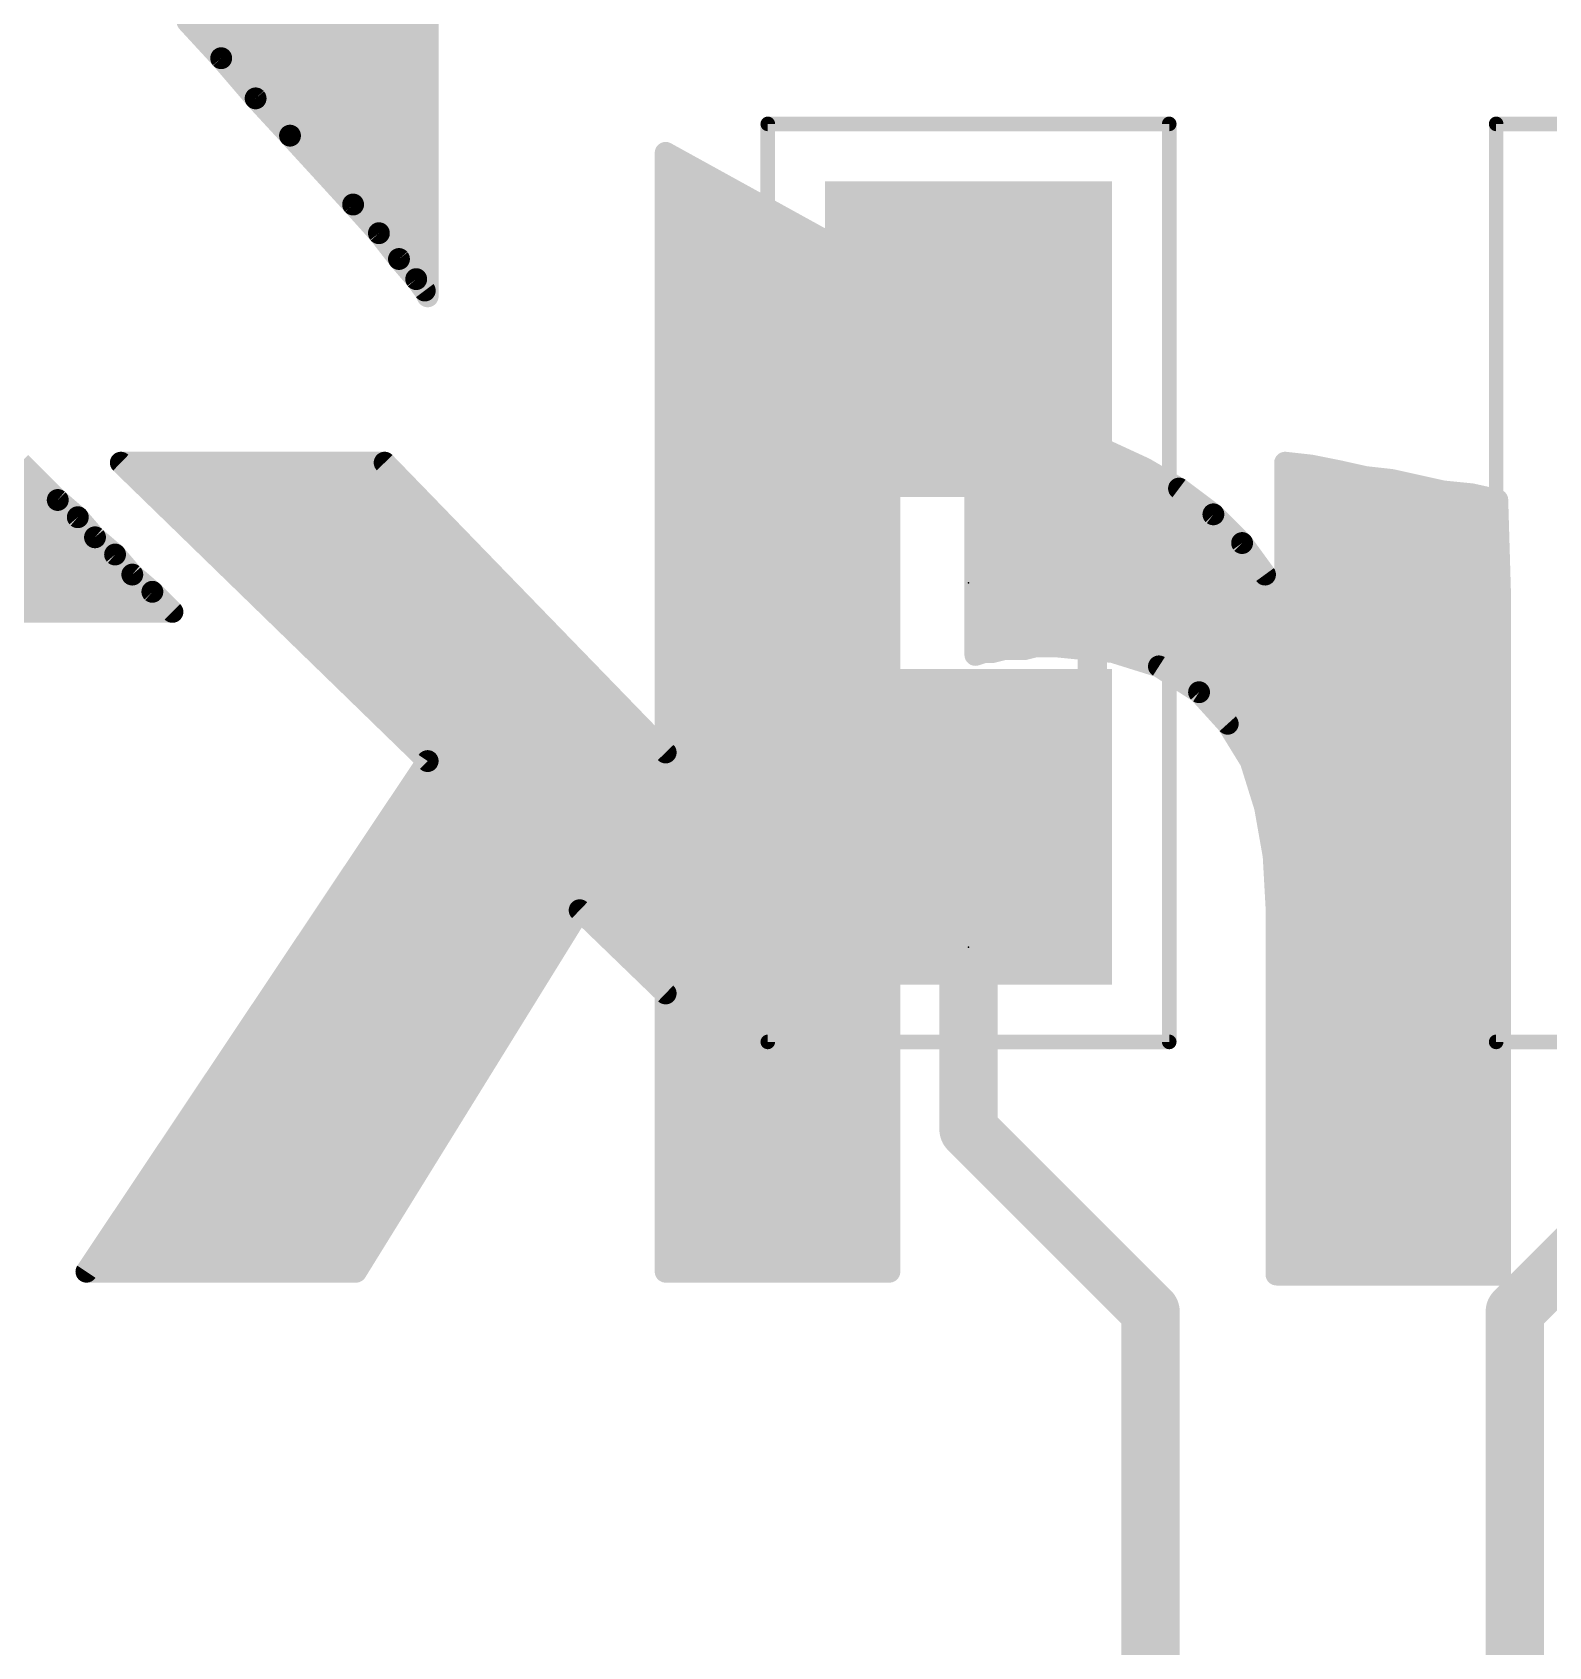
# Model space of a CAD drawing. Extents: x -23 to 84, y -8 to 75.
# Drawn here: x 27.22 to 32.5, y 52.17 to 57.8 of the extents above; entities that cross this region are included whole.
import ezdxf

# ---------------------------------------------------------------- set-up
doc = ezdxf.new("R2010")
doc.units = 0
for name, color, linetype in [('1', 12, 'CONTINUOUS'), ('22', 253, 'CONTINUOUS'), ('23', 53, 'CONTINUOUS'), ('24', 53, 'CONTINUOUS'), ('39', 12, 'CONTINUOUS'), ('51', 253, 'CONTINUOUS')]:
    doc.layers.add(name, color=color, linetype=linetype)

# ---------------------------------------------------------------- blocks, each defined once
blk = doc.blocks.new('RECT')
blk.add_solid([(-0.5, -0.5), (0.5, -0.5), (-0.5, 0.5), (0.5, 0.5)])

msp = doc.modelspace()

# ---------------------------------------------------------------- linework, layer by layer
at = {"layer": '1', "const_width": 0.2032}
for points in [[(30.48, 55.03), (30.48, 53.975)], [(30.48, 53.975), (31.115, 53.34)], [(33.02, 53.975), (32.385, 53.34)], [(31.115, 53.34), (31.115, 52.07)], [(32.385, 53.34), (32.385, 52.07)]]:
    msp.add_lwpolyline(points, dxfattribs=at)
at = {"layer": '1', "const_width": 0.1016}
for points in [[(30.5308, 55.03, 1), (30.4292, 55.03)], [(30.5159, 54.0109, 1), (30.4441, 53.9391)], [(30.4292, 53.975, 1), (30.5308, 53.975)], [(31.1658, 53.34, 1), (31.0642, 53.34)], [(31.0791, 53.3041, 1), (31.1509, 53.3759)], [(32.4358, 53.34, 1), (32.3342, 53.34)], [(32.3491, 53.3759, 1), (32.4209, 53.3041)]]:
    msp.add_lwpolyline(points, format="xyb", dxfattribs=at)
at = {"layer": '22', "const_width": 0.0762}
for points in [[(28.594, 59.639), (28.594, 56.879)], [(27.874, 57.709), (27.754, 57.839)], [(27.757, 57.8358), (28.594, 57.8358)], [(27.8273, 57.7596), (28.594, 57.7596)], [(27.994, 57.569), (27.874, 57.709)], [(27.8959, 57.6834), (28.594, 57.6834)], [(27.9613, 57.6072), (28.594, 57.6072)], [(28.114, 57.439), (27.994, 57.569)], [(28.0291, 57.531), (28.594, 57.531)], [(28.0994, 57.4548), (28.594, 57.4548)], [(28.334, 57.199), (28.114, 57.439)], [(28.1694, 57.3786), (28.594, 57.3786)], [(30.204, 56.949), (29.424, 57.379)], [(29.424, 57.379), (29.424, 55.289)], [(29.424, 57.3786), (29.4247, 57.3786)], [(28.2392, 57.3024), (28.594, 57.3024)], [(29.424, 57.3024), (29.563, 57.3024)], [(28.3091, 57.2262), (28.594, 57.2262)], [(28.424, 57.099), (28.334, 57.199)], [(29.424, 57.2262), (29.7012, 57.2262)], [(28.3781, 57.15), (28.594, 57.15)], [(29.424, 57.15), (29.8394, 57.15)], [(28.494, 57.009), (28.424, 57.099)], [(28.4436, 57.0738), (28.594, 57.0738)], [(29.424, 57.0738), (29.9776, 57.0738)], [(28.554, 56.939), (28.494, 57.009)], [(28.5038, 56.9976), (28.594, 56.9976)], [(29.424, 56.9976), (30.1158, 56.9976)], [(28.584, 56.899), (28.554, 56.939)], [(28.5672, 56.9214), (28.594, 56.9214)], [(29.424, 56.9214), (30.204, 56.9214)], [(30.204, 53.479), (30.204, 56.949)], [(28.594, 56.879), (28.584, 56.899)], [(29.424, 56.8452), (30.204, 56.8452)], [(29.424, 56.769), (30.204, 56.769)], [(29.424, 56.6928), (30.204, 56.6928)], [(29.424, 56.6166), (30.204, 56.6166)], [(29.424, 56.5404), (30.204, 56.5404)], [(29.424, 56.4642), (30.204, 56.4642)], [(29.424, 56.388), (30.204, 56.388)], [(30.524, 56.359), (30.504, 56.349)], [(30.544, 56.359), (30.524, 56.359)], [(30.574, 56.369), (30.544, 56.359)], [(30.594, 56.369), (30.574, 56.369)], [(30.614, 56.379), (30.594, 56.369)], [(30.674, 56.379), (30.614, 56.379)], [(30.824, 56.369), (30.674, 56.379)], [(30.964, 56.339), (30.824, 56.369)], [(27.304, 56.169), (27.174, 56.299)], [(28.444, 56.299), (27.524, 56.299)], [(27.524, 56.299), (28.594, 55.259)], [(29.424, 55.289), (28.444, 56.299)], [(29.424, 56.3118), (30.204, 56.3118)], [(30.504, 56.349), (30.504, 55.629)], [(30.504, 56.3118), (31.0229, 56.3118)], [(31.094, 56.279), (30.964, 56.339)], [(31.674, 56.289), (31.584, 56.299)], [(31.584, 56.299), (31.584, 55.779)], [(31.214, 56.209), (31.094, 56.279)], [(31.774, 56.269), (31.674, 56.289)], [(31.864, 56.249), (31.774, 56.269)], [(31.954, 56.239), (31.864, 56.249)], [(32.134, 56.199), (31.954, 56.239)], [(25.624, 56.2356), (27.2374, 56.2356)], [(27.5892, 56.2356), (28.5055, 56.2356)], [(29.424, 56.2356), (30.204, 56.2356)], [(30.504, 56.2356), (31.1684, 56.2356)], [(31.334, 56.119), (31.214, 56.209)], [(31.584, 56.2356), (31.9693, 56.2356)], [(32.234, 56.189), (32.134, 56.199)], [(32.324, 56.169), (32.234, 56.189)], [(25.624, 56.1594), (27.3152, 56.1594)], [(27.374, 56.109), (27.304, 56.169)], [(27.6676, 56.1594), (28.5795, 56.1594)], [(29.424, 56.1594), (30.204, 56.1594)], [(30.504, 56.1594), (31.2801, 56.1594)], [(31.584, 56.1594), (32.3243, 56.1594)], [(32.334, 55.829), (32.324, 56.169)], [(25.624, 56.0832), (27.3961, 56.0832)], [(27.434, 56.039), (27.374, 56.109)], [(27.746, 56.0832), (28.6534, 56.0832)], [(29.424, 56.0832), (30.204, 56.0832)], [(30.504, 56.0832), (31.3698, 56.0832)], [(31.434, 56.019), (31.334, 56.119)], [(31.584, 56.0832), (32.3265, 56.0832)], [(27.504, 55.979), (27.434, 56.039)], [(31.514, 55.909), (31.434, 56.019)], [(25.624, 56.007), (27.4713, 56.007)], [(27.564, 55.909), (27.504, 55.979)], [(27.8244, 56.007), (28.7273, 56.007)], [(29.424, 56.007), (30.204, 56.007)], [(30.504, 56.007), (31.4427, 56.007)], [(31.584, 56.007), (32.3288, 56.007)], [(25.624, 55.9308), (27.5453, 55.9308)], [(27.634, 55.849), (27.564, 55.909)], [(27.9028, 55.9308), (28.8013, 55.9308)], [(29.424, 55.9308), (30.204, 55.9308)], [(30.504, 55.9308), (31.4981, 55.9308)], [(31.584, 55.779), (31.514, 55.909)], [(31.584, 55.9308), (32.331, 55.9308)], [(25.624, 55.8546), (27.6275, 55.8546)], [(27.704, 55.779), (27.634, 55.849)], [(27.9812, 55.8546), (28.8752, 55.8546)], [(29.424, 55.8546), (30.204, 55.8546)], [(30.504, 55.8546), (31.5433, 55.8546)], [(31.584, 55.8546), (32.3332, 55.8546)], [(32.334, 53.469), (32.334, 55.829)], [(26.934, 55.779), (27.704, 55.779)], [(28.0596, 55.7784), (28.9491, 55.7784)], [(29.424, 55.7784), (30.204, 55.7784)], [(30.504, 55.7784), (32.334, 55.7784)], [(28.138, 55.7022), (29.0231, 55.7022)], [(29.424, 55.7022), (30.204, 55.7022)], [(30.504, 55.7022), (32.334, 55.7022)], [(28.2164, 55.626), (29.097, 55.626)], [(29.424, 55.626), (30.204, 55.626)], [(30.504, 55.629), (30.534, 55.639)], [(30.534, 55.639), (30.564, 55.639)], [(30.564, 55.639), (30.604, 55.649)], [(30.604, 55.649), (30.674, 55.649)], [(30.674, 55.649), (30.714, 55.659)], [(30.714, 55.659), (30.784, 55.659)], [(30.784, 55.659), (30.984, 55.639)], [(30.984, 55.639), (31.144, 55.589)], [(31.0256, 55.626), (32.334, 55.626)], [(31.144, 55.589), (31.284, 55.499)], [(28.2948, 55.5498), (29.1709, 55.5498)], [(29.424, 55.5498), (30.204, 55.5498)], [(31.205, 55.5498), (32.334, 55.5498)], [(28.3732, 55.4736), (29.2449, 55.4736)], [(29.424, 55.4736), (30.204, 55.4736)], [(31.284, 55.499), (31.384, 55.389)], [(31.3071, 55.4736), (32.334, 55.4736)], [(28.4516, 55.3974), (29.3188, 55.3974)], [(29.424, 55.3974), (30.204, 55.3974)], [(31.3764, 55.3974), (32.334, 55.3974)], [(31.384, 55.389), (31.464, 55.259)], [(28.53, 55.3212), (29.3928, 55.3212)], [(29.424, 55.3212), (30.204, 55.3212)], [(31.4257, 55.3212), (32.334, 55.3212)], [(28.594, 55.259), (27.404, 53.479)], [(28.5846, 55.245), (30.204, 55.245)], [(31.464, 55.259), (31.514, 55.099)], [(31.4684, 55.245), (32.334, 55.245)], [(28.5337, 55.1688), (30.204, 55.1688)], [(31.4922, 55.1688), (32.334, 55.1688)], [(28.4828, 55.0926), (30.204, 55.0926)], [(31.514, 55.099), (31.544, 54.929)], [(31.5151, 55.0926), (32.334, 55.0926)], [(28.4318, 55.0164), (30.204, 55.0164)], [(31.5286, 55.0164), (32.334, 55.0164)], [(28.3809, 54.9402), (30.204, 54.9402)], [(31.542, 54.9402), (32.334, 54.9402)], [(31.544, 54.929), (31.554, 54.749)], [(28.3299, 54.864), (30.204, 54.864)], [(31.5476, 54.864), (32.334, 54.864)], [(28.279, 54.7878), (30.204, 54.7878)], [(31.5518, 54.7878), (32.334, 54.7878)], [(28.344, 53.479), (29.124, 54.739)], [(29.124, 54.739), (29.424, 54.449)], [(31.554, 54.749), (31.554, 53.469)], [(28.228, 54.7116), (29.107, 54.7116)], [(29.1523, 54.7116), (30.204, 54.7116)], [(31.554, 54.7116), (32.334, 54.7116)], [(28.1771, 54.6354), (29.0599, 54.6354)], [(29.2312, 54.6354), (30.204, 54.6354)], [(31.554, 54.6354), (32.334, 54.6354)], [(28.1262, 54.5592), (29.0127, 54.5592)], [(29.31, 54.5592), (30.204, 54.5592)], [(31.554, 54.5592), (32.334, 54.5592)], [(28.0752, 54.483), (28.9655, 54.483)], [(29.3888, 54.483), (30.204, 54.483)], [(29.424, 54.449), (29.424, 53.479)], [(31.554, 54.483), (32.334, 54.483)], [(28.0243, 54.4068), (28.9184, 54.4068)], [(29.424, 54.4068), (30.204, 54.4068)], [(31.554, 54.4068), (32.334, 54.4068)], [(27.9733, 54.3306), (28.8712, 54.3306)], [(29.424, 54.3306), (30.204, 54.3306)], [(31.554, 54.3306), (32.334, 54.3306)], [(27.9224, 54.2544), (28.824, 54.2544)], [(29.424, 54.2544), (30.204, 54.2544)], [(31.554, 54.2544), (32.334, 54.2544)], [(27.8714, 54.1782), (28.7768, 54.1782)], [(29.424, 54.1782), (30.204, 54.1782)], [(31.554, 54.1782), (32.334, 54.1782)], [(27.8205, 54.102), (28.7297, 54.102)], [(29.424, 54.102), (30.204, 54.102)], [(31.554, 54.102), (32.334, 54.102)], [(27.7696, 54.0258), (28.6825, 54.0258)], [(29.424, 54.0258), (30.204, 54.0258)], [(31.554, 54.0258), (32.334, 54.0258)], [(27.7186, 53.9496), (28.6353, 53.9496)], [(29.424, 53.9496), (30.204, 53.9496)], [(31.554, 53.9496), (32.334, 53.9496)], [(27.6677, 53.8734), (28.5882, 53.8734)], [(29.424, 53.8734), (30.204, 53.8734)], [(31.554, 53.8734), (32.334, 53.8734)], [(27.6167, 53.7972), (28.541, 53.7972)], [(29.424, 53.7972), (30.204, 53.7972)], [(31.554, 53.7972), (32.334, 53.7972)], [(27.5658, 53.721), (28.4938, 53.721)], [(29.424, 53.721), (30.204, 53.721)], [(31.554, 53.721), (32.334, 53.721)], [(27.5148, 53.6448), (28.4466, 53.6448)], [(29.424, 53.6448), (30.204, 53.6448)], [(31.554, 53.6448), (32.334, 53.6448)], [(27.4639, 53.5686), (28.3995, 53.5686)], [(29.424, 53.5686), (30.204, 53.5686)], [(31.554, 53.5686), (32.334, 53.5686)], [(27.413, 53.4924), (28.3523, 53.4924)], [(29.424, 53.4924), (30.204, 53.4924)], [(31.554, 53.4924), (32.334, 53.4924)], [(27.404, 53.479), (28.344, 53.479)], [(29.424, 53.479), (30.204, 53.479)], [(31.554, 53.469), (32.334, 53.469)]]:
    msp.add_lwpolyline(points, dxfattribs=at)
at = {"layer": '22', "const_width": 0.0381}
for points in [[(27.757, 57.8549, 1), (27.757, 57.8168)], [(28.594, 57.8168, 1), (28.594, 57.8549)], [(27.8273, 57.7787, 1), (27.8273, 57.7406)], [(28.594, 57.7406, 1), (28.594, 57.7787)], [(27.8885, 57.7214, 1), (27.8595, 57.6966)], [(27.86, 57.6961, 1), (27.888, 57.7219)], [(27.8959, 57.7025, 1), (27.8959, 57.6644)], [(28.594, 57.6644, 1), (28.594, 57.7025)], [(27.9613, 57.6263, 1), (27.9613, 57.5882)], [(28.594, 57.5882, 1), (28.594, 57.6263)], [(28.008, 57.5819, 1), (27.98, 57.5561)], [(27.9795, 57.5566, 1), (28.0085, 57.5814)], [(28.0291, 57.5501, 1), (28.0291, 57.512)], [(28.594, 57.512, 1), (28.594, 57.5501)], [(28.0994, 57.4739, 1), (28.0994, 57.4358)], [(28.128, 57.4519, 1), (28.1, 57.4261)], [(28.1, 57.4261, 1), (28.128, 57.4519)], [(28.594, 57.4358, 1), (28.594, 57.4739)], [(28.1694, 57.3977, 1), (28.1694, 57.3596)], [(28.594, 57.3596, 1), (28.594, 57.3977)], [(29.4332, 57.3957, 1), (29.4148, 57.3623)], [(29.424, 57.3977, 1), (29.424, 57.3596)], [(29.4431, 57.379, 1), (29.405, 57.379)], [(29.4247, 57.3596, 1), (29.4247, 57.3977)], [(28.2392, 57.3215, 1), (28.2392, 57.2834)], [(28.594, 57.2834, 1), (28.594, 57.3215)], [(29.424, 57.3215, 1), (29.424, 57.2834)], [(29.563, 57.2834, 1), (29.563, 57.3215)], [(28.3091, 57.2453, 1), (28.3091, 57.2072)], [(28.3482, 57.2117, 1), (28.3198, 57.1863)], [(28.594, 57.2072, 1), (28.594, 57.2453)], [(29.424, 57.2453, 1), (29.424, 57.2072)], [(29.7012, 57.2072, 1), (29.7012, 57.2453)], [(28.32, 57.1861, 1), (28.348, 57.2119)], [(28.3781, 57.1691, 1), (28.3781, 57.131)], [(28.594, 57.131, 1), (28.594, 57.1691)], [(29.424, 57.1691, 1), (29.424, 57.131)], [(29.8394, 57.131, 1), (29.8394, 57.1691)], [(28.439, 57.1107, 1), (28.409, 57.0873)], [(28.4098, 57.0863, 1), (28.4382, 57.1117)], [(28.4436, 57.0929, 1), (28.4436, 57.0548)], [(28.594, 57.0548, 1), (28.594, 57.0929)], [(29.424, 57.0929, 1), (29.424, 57.0548)], [(29.9776, 57.0548, 1), (29.9776, 57.0929)], [(28.5085, 57.0214, 1), (28.4795, 56.9966)], [(28.479, 56.9973, 1), (28.509, 57.0207)], [(28.5038, 57.0167, 1), (28.5038, 56.9786)], [(28.594, 56.9786, 1), (28.594, 57.0167)], [(29.424, 57.0167, 1), (29.424, 56.9786)], [(30.1158, 56.9786, 1), (30.1158, 57.0167)], [(28.5692, 56.9504, 1), (28.5388, 56.9276)], [(28.5395, 56.9266, 1), (28.5685, 56.9514)], [(28.5672, 56.9405, 1), (28.5672, 56.9024)], [(28.594, 56.9024, 1), (28.594, 56.9405)], [(29.424, 56.9405, 1), (29.424, 56.9024)], [(30.2231, 56.949, 1), (30.185, 56.949)], [(30.1948, 56.9323, 1), (30.2132, 56.9657)], [(30.204, 56.9024, 1), (30.204, 56.9405)], [(28.601, 56.9075, 1), (28.567, 56.8905)], [(28.5688, 56.8876, 1), (28.5992, 56.9104)], [(28.575, 56.879, 1), (28.6131, 56.879)], [(28.577, 56.8705, 1), (28.611, 56.8875)], [(29.424, 56.8643, 1), (29.424, 56.8262)], [(30.204, 56.8262, 1), (30.204, 56.8643)], [(29.424, 56.7881, 1), (29.424, 56.75)], [(30.204, 56.75, 1), (30.204, 56.7881)], [(29.424, 56.7119, 1), (29.424, 56.6738)], [(30.204, 56.6738, 1), (30.204, 56.7119)], [(29.424, 56.6357, 1), (29.424, 56.5976)], [(30.204, 56.5976, 1), (30.204, 56.6357)], [(29.424, 56.5595, 1), (29.424, 56.5214)], [(30.204, 56.5214, 1), (30.204, 56.5595)], [(29.424, 56.4833, 1), (29.424, 56.4452)], [(30.204, 56.4452, 1), (30.204, 56.4833)], [(29.424, 56.4071, 1), (29.424, 56.369)], [(30.204, 56.369, 1), (30.204, 56.4071)], [(30.524, 56.3781, 1), (30.524, 56.34)], [(30.5325, 56.342, 1), (30.5155, 56.376)], [(30.538, 56.3771, 1), (30.55, 56.3409)], [(30.544, 56.34, 1), (30.544, 56.3781)], [(30.574, 56.388, 1), (30.574, 56.3499)], [(30.58, 56.3509, 1), (30.568, 56.3871)], [(30.5855, 56.386, 1), (30.6025, 56.352)], [(30.594, 56.3499, 1), (30.594, 56.388)], [(30.614, 56.3981, 1), (30.614, 56.36)], [(30.6225, 56.362, 1), (30.6055, 56.396)], [(30.6753, 56.398, 1), (30.6727, 56.36)], [(30.674, 56.36, 1), (30.674, 56.3981)], [(30.828, 56.3876, 1), (30.82, 56.3504)], [(30.8227, 56.35, 1), (30.8253, 56.388)], [(27.5373, 56.3127, 1), (27.5107, 56.2853)], [(27.524, 56.318, 1), (27.524, 56.2799)], [(28.4577, 56.3123, 1), (28.4303, 56.2857)], [(28.444, 56.2799, 1), (28.444, 56.318)], [(29.424, 56.3309, 1), (29.424, 56.2928)], [(30.204, 56.2928, 1), (30.204, 56.3309)], [(30.5231, 56.349, 1), (30.485, 56.349)], [(30.4955, 56.366, 1), (30.5125, 56.332)], [(30.504, 56.3309, 1), (30.504, 56.2928)], [(30.972, 56.3563, 1), (30.956, 56.3217)], [(30.96, 56.3204, 1), (30.968, 56.3576)], [(31.0229, 56.2928, 1), (31.0229, 56.3309)], [(31.5861, 56.3179, 1), (31.5819, 56.2801)], [(31.6031, 56.299, 1), (31.565, 56.299)], [(31.1036, 56.2955, 1), (31.0844, 56.2625)], [(31.086, 56.2617, 1), (31.102, 56.2963)], [(31.6777, 56.3077, 1), (31.6703, 56.2703)], [(31.6719, 56.2701, 1), (31.6761, 56.3079)], [(31.7781, 56.2876, 1), (31.7699, 56.2504)], [(31.7703, 56.2503, 1), (31.7777, 56.2877)], [(31.8661, 56.2679, 1), (31.8619, 56.2301)], [(31.8599, 56.2304, 1), (31.8681, 56.2676)], [(31.9581, 56.2576, 1), (31.9499, 56.2204)], [(31.9519, 56.2201, 1), (31.9561, 56.2579)], [(27.2374, 56.2166, 1), (27.2374, 56.2547)], [(27.5892, 56.2547, 1), (27.5892, 56.2166)], [(28.5055, 56.2166, 1), (28.5055, 56.2547)], [(29.424, 56.2547, 1), (29.424, 56.2166)], [(30.204, 56.2166, 1), (30.204, 56.2547)], [(30.504, 56.2547, 1), (30.504, 56.2166)], [(31.1684, 56.2166, 1), (31.1684, 56.2547)], [(31.2254, 56.2242, 1), (31.2026, 56.1938)], [(31.2044, 56.1925, 1), (31.2236, 56.2255)], [(31.584, 56.2547, 1), (31.584, 56.2166)], [(31.9693, 56.2166, 1), (31.9693, 56.2547)], [(32.1359, 56.218, 1), (32.1321, 56.18)], [(32.1299, 56.1804, 1), (32.1381, 56.2176)], [(32.2381, 56.2076, 1), (32.2299, 56.1704)], [(32.2321, 56.17, 1), (32.2359, 56.208)], [(27.3164, 56.1835, 1), (27.2916, 56.1545)], [(27.2905, 56.1555, 1), (27.3175, 56.1825)], [(27.3152, 56.1404, 1), (27.3152, 56.1785)], [(27.6676, 56.1785, 1), (27.6676, 56.1404)], [(28.5795, 56.1404, 1), (28.5795, 56.1785)], [(29.424, 56.1785, 1), (29.424, 56.1404)], [(30.204, 56.1404, 1), (30.204, 56.1785)], [(30.504, 56.1785, 1), (30.504, 56.1404)], [(31.2801, 56.1404, 1), (31.2801, 56.1785)], [(31.584, 56.1785, 1), (31.584, 56.1404)], [(32.343, 56.1696, 1), (32.305, 56.1684)], [(32.3199, 56.1504, 1), (32.3281, 56.1876)], [(32.3243, 56.1404, 1), (32.3243, 56.1785)], [(27.3885, 56.1214, 1), (27.3595, 56.0966)], [(27.3616, 56.0945, 1), (27.3864, 56.1235)], [(27.3961, 56.0642, 1), (27.3961, 56.1023)], [(27.746, 56.1023, 1), (27.746, 56.0642)], [(28.6534, 56.0642, 1), (28.6534, 56.1023)], [(29.424, 56.1023, 1), (29.424, 56.0642)], [(30.204, 56.0642, 1), (30.204, 56.1023)], [(30.504, 56.1023, 1), (30.504, 56.0642)], [(31.3475, 56.1325, 1), (31.3205, 56.1055)], [(31.3226, 56.1038, 1), (31.3454, 56.1342)], [(31.3698, 56.0642, 1), (31.3698, 56.1023)], [(31.584, 56.1023, 1), (31.584, 56.0642)], [(32.3265, 56.0642, 1), (32.3265, 56.1023)], [(27.4464, 56.0535, 1), (27.4216, 56.0245)], [(27.4195, 56.0266, 1), (27.4485, 56.0514)], [(31.4494, 56.0302, 1), (31.4186, 56.0078)], [(31.4205, 56.0055, 1), (31.4475, 56.0325)], [(27.4713, 55.988, 1), (27.4713, 56.0261)], [(27.5185, 55.9914, 1), (27.4895, 55.9666)], [(27.4916, 55.9645, 1), (27.5164, 55.9935)], [(27.8244, 56.0261, 1), (27.8244, 55.988)], [(28.7273, 55.988, 1), (28.7273, 56.0261)], [(29.424, 56.0261, 1), (29.424, 55.988)], [(30.204, 55.988, 1), (30.204, 56.0261)], [(30.504, 56.0261, 1), (30.504, 55.988)], [(31.4427, 55.988, 1), (31.4427, 56.0261)], [(31.584, 56.0261, 1), (31.584, 55.988)], [(32.3288, 55.988, 1), (32.3288, 56.0261)], [(27.5764, 55.9235, 1), (27.5516, 55.8945)], [(27.5453, 55.9118, 1), (27.5453, 55.9499)], [(27.5495, 55.8966, 1), (27.5785, 55.9214)], [(27.9028, 55.9499, 1), (27.9028, 55.9118)], [(28.8013, 55.9118, 1), (28.8013, 55.9499)], [(29.424, 55.9499, 1), (29.424, 55.9118)], [(30.204, 55.9118, 1), (30.204, 55.9499)], [(30.504, 55.9499, 1), (30.504, 55.9118)], [(31.5308, 55.918, 1), (31.4972, 55.9)], [(31.4981, 55.9118, 1), (31.4981, 55.9499)], [(31.4986, 55.8978, 1), (31.5294, 55.9202)], [(31.584, 55.9499, 1), (31.584, 55.9118)], [(32.331, 55.9118, 1), (32.331, 55.9499)], [(27.6475, 55.8625, 1), (27.6205, 55.8355)], [(27.6216, 55.8345, 1), (27.6464, 55.8635)], [(27.6275, 55.8356, 1), (27.6275, 55.8737)], [(27.9812, 55.8737, 1), (27.9812, 55.8356)], [(28.8752, 55.8356, 1), (28.8752, 55.8737)], [(29.424, 55.8737, 1), (29.424, 55.8356)], [(30.204, 55.8356, 1), (30.204, 55.8737)], [(30.504, 55.8737, 1), (30.504, 55.8356)], [(31.5433, 55.8356, 1), (31.5433, 55.8737)], [(31.584, 55.8737, 1), (31.584, 55.8356)], [(32.3332, 55.8356, 1), (32.3332, 55.8737)], [(32.3531, 55.829, 1), (32.315, 55.829)], [(32.315, 55.8284, 1), (32.353, 55.8296)], [(27.6905, 55.7655, 1), (27.7175, 55.7925)], [(27.704, 55.76, 1), (27.704, 55.7981)], [(28.0596, 55.7975, 1), (28.0596, 55.7594)], [(28.9491, 55.7594, 1), (28.9491, 55.7975)], [(29.424, 55.7975, 1), (29.424, 55.7594)], [(30.204, 55.7594, 1), (30.204, 55.7975)], [(30.504, 55.7975, 1), (30.504, 55.7594)], [(31.565, 55.779, 1), (31.6031, 55.779)], [(31.5672, 55.77, 1), (31.6008, 55.788)], [(32.334, 55.7594, 1), (32.334, 55.7975)], [(28.138, 55.7213, 1), (28.138, 55.6832)], [(29.0231, 55.6832, 1), (29.0231, 55.7213)], [(29.424, 55.7213, 1), (29.424, 55.6832)], [(30.204, 55.6832, 1), (30.204, 55.7213)], [(30.504, 55.7213, 1), (30.504, 55.6832)], [(32.334, 55.6832, 1), (32.334, 55.7213)], [(28.2164, 55.6451, 1), (28.2164, 55.607)], [(29.097, 55.607, 1), (29.097, 55.6451)], [(29.424, 55.6451, 1), (29.424, 55.607)], [(30.204, 55.607, 1), (30.204, 55.6451)], [(30.498, 55.6471, 1), (30.51, 55.6109)], [(30.534, 55.6581, 1), (30.534, 55.62)], [(30.54, 55.6209, 1), (30.528, 55.6571)], [(30.5594, 55.6575, 1), (30.5686, 55.6205)], [(30.564, 55.62, 1), (30.564, 55.6581)], [(30.604, 55.6681, 1), (30.604, 55.63)], [(30.6086, 55.6305, 1), (30.5994, 55.6675)], [(30.6694, 55.6675, 1), (30.6786, 55.6305)], [(30.674, 55.63, 1), (30.674, 55.6681)], [(30.714, 55.6781, 1), (30.714, 55.64)], [(30.7186, 55.6405, 1), (30.7094, 55.6775)], [(30.7859, 55.678, 1), (30.7821, 55.64)], [(30.784, 55.64, 1), (30.784, 55.6781)], [(30.9897, 55.6572, 1), (30.9783, 55.6208)], [(30.9821, 55.62, 1), (30.9859, 55.658)], [(31.0256, 55.6451, 1), (31.0256, 55.607)], [(32.334, 55.607, 1), (32.334, 55.6451)], [(30.485, 55.629, 1), (30.5231, 55.629)], [(31.1543, 55.605, 1), (31.1337, 55.573)], [(31.1383, 55.5708, 1), (31.1497, 55.6072)], [(28.2948, 55.5689, 1), (28.2948, 55.5308)], [(29.1709, 55.5308, 1), (29.1709, 55.5689)], [(29.424, 55.5689, 1), (29.424, 55.5308)], [(30.204, 55.5308, 1), (30.204, 55.5689)], [(31.205, 55.5689, 1), (31.205, 55.5308)], [(32.334, 55.5308, 1), (32.334, 55.5689)], [(28.3732, 55.4927, 1), (28.3732, 55.4546)], [(29.2449, 55.4546, 1), (29.2449, 55.4927)], [(29.424, 55.4927, 1), (29.424, 55.4546)], [(30.204, 55.4546, 1), (30.204, 55.4927)], [(31.2981, 55.5118, 1), (31.2699, 55.4862)], [(31.2737, 55.483, 1), (31.2943, 55.515)], [(31.3071, 55.4927, 1), (31.3071, 55.4546)], [(32.334, 55.4546, 1), (32.334, 55.4927)], [(28.4516, 55.4165, 1), (28.4516, 55.3784)], [(29.3188, 55.3784, 1), (29.3188, 55.4165)], [(29.424, 55.4165, 1), (29.424, 55.3784)], [(30.204, 55.3784, 1), (30.204, 55.4165)], [(31.3764, 55.4165, 1), (31.3764, 55.3784)], [(32.334, 55.3784, 1), (32.334, 55.4165)], [(31.4002, 55.399, 1), (31.3678, 55.379)], [(31.3699, 55.3762, 1), (31.3981, 55.4018)], [(28.53, 55.3403, 1), (28.53, 55.3022)], [(29.3928, 55.3022, 1), (29.3928, 55.3403)], [(29.424, 55.3403, 1), (29.424, 55.3022)], [(29.4103, 55.2757, 1), (29.4377, 55.3023)], [(30.204, 55.3022, 1), (30.204, 55.3403)], [(31.4257, 55.3403, 1), (31.4257, 55.3022)], [(32.334, 55.3022, 1), (32.334, 55.3403)], [(28.5846, 55.2641, 1), (28.5846, 55.226)], [(28.6098, 55.2484, 1), (28.5782, 55.2696)], [(28.5807, 55.2453, 1), (28.6073, 55.2727)], [(29.405, 55.289, 1), (29.4431, 55.289)], [(30.204, 55.226, 1), (30.204, 55.2641)], [(31.4822, 55.2647, 1), (31.4458, 55.2533)], [(31.4478, 55.249, 1), (31.4802, 55.269)], [(31.4684, 55.2641, 1), (31.4684, 55.226)], [(32.334, 55.226, 1), (32.334, 55.2641)], [(28.5337, 55.1879, 1), (28.5337, 55.1498)], [(30.204, 55.1498, 1), (30.204, 55.1879)], [(31.4922, 55.1879, 1), (31.4922, 55.1498)], [(32.334, 55.1498, 1), (32.334, 55.1879)], [(28.4828, 55.1117, 1), (28.4828, 55.0736)], [(30.204, 55.0736, 1), (30.204, 55.1117)], [(31.5328, 55.1023, 1), (31.4952, 55.0957)], [(31.4958, 55.0933, 1), (31.5322, 55.1047)], [(31.5151, 55.1117, 1), (31.5151, 55.0736)], [(32.334, 55.0736, 1), (32.334, 55.1117)], [(28.4318, 55.0355, 1), (28.4318, 54.9974)], [(30.204, 54.9974, 1), (30.204, 55.0355)], [(31.5286, 55.0355, 1), (31.5286, 54.9974)], [(32.334, 54.9974, 1), (32.334, 55.0355)], [(28.3809, 54.9593, 1), (28.3809, 54.9212)], [(30.204, 54.9212, 1), (30.204, 54.9593)], [(31.542, 54.9593, 1), (31.542, 54.9212)], [(31.563, 54.9301, 1), (31.525, 54.9279)], [(31.5252, 54.9257, 1), (31.5628, 54.9323)], [(32.334, 54.9212, 1), (32.334, 54.9593)], [(28.3299, 54.8831, 1), (28.3299, 54.845)], [(30.204, 54.845, 1), (30.204, 54.8831)], [(31.5476, 54.8831, 1), (31.5476, 54.845)], [(32.334, 54.845, 1), (32.334, 54.8831)], [(28.279, 54.8069, 1), (28.279, 54.7688)], [(30.204, 54.7688, 1), (30.204, 54.8069)], [(31.5518, 54.8069, 1), (31.5518, 54.7688)], [(32.334, 54.7688, 1), (32.334, 54.8069)], [(29.1372, 54.7527, 1), (29.1108, 54.7253)], [(29.1402, 54.729, 1), (29.1078, 54.749)], [(31.5731, 54.749, 1), (31.535, 54.749)], [(31.535, 54.7479, 1), (31.573, 54.7501)], [(28.228, 54.7307, 1), (28.228, 54.6926)], [(29.107, 54.6926, 1), (29.107, 54.7307)], [(29.1523, 54.7307, 1), (29.1523, 54.6926)], [(30.204, 54.6926, 1), (30.204, 54.7307)], [(31.554, 54.7307, 1), (31.554, 54.6926)], [(32.334, 54.6926, 1), (32.334, 54.7307)], [(28.1771, 54.6545, 1), (28.1771, 54.6164)], [(29.0599, 54.6164, 1), (29.0599, 54.6545)], [(29.2312, 54.6545, 1), (29.2312, 54.6164)], [(30.204, 54.6164, 1), (30.204, 54.6545)], [(31.554, 54.6545, 1), (31.554, 54.6164)], [(32.334, 54.6164, 1), (32.334, 54.6545)], [(28.1262, 54.5783, 1), (28.1262, 54.5402)], [(29.0127, 54.5402, 1), (29.0127, 54.5783)], [(29.31, 54.5783, 1), (29.31, 54.5402)], [(30.204, 54.5402, 1), (30.204, 54.5783)], [(31.554, 54.5783, 1), (31.554, 54.5402)], [(32.334, 54.5402, 1), (32.334, 54.5783)], [(28.0752, 54.5021, 1), (28.0752, 54.464)], [(28.9655, 54.464, 1), (28.9655, 54.5021)], [(29.3888, 54.5021, 1), (29.3888, 54.464)], [(29.4431, 54.449, 1), (29.405, 54.449)], [(29.4108, 54.4353, 1), (29.4372, 54.4627)], [(30.204, 54.464, 1), (30.204, 54.5021)], [(31.554, 54.5021, 1), (31.554, 54.464)], [(32.334, 54.464, 1), (32.334, 54.5021)], [(28.0243, 54.4259, 1), (28.0243, 54.3878)], [(28.9184, 54.3878, 1), (28.9184, 54.4259)], [(29.424, 54.4259, 1), (29.424, 54.3878)], [(30.204, 54.3878, 1), (30.204, 54.4259)], [(31.554, 54.4259, 1), (31.554, 54.3878)], [(32.334, 54.3878, 1), (32.334, 54.4259)], [(27.9733, 54.3497, 1), (27.9733, 54.3116)], [(28.8712, 54.3116, 1), (28.8712, 54.3497)], [(29.424, 54.3497, 1), (29.424, 54.3116)], [(30.204, 54.3116, 1), (30.204, 54.3497)], [(31.554, 54.3497, 1), (31.554, 54.3116)], [(32.334, 54.3116, 1), (32.334, 54.3497)], [(27.9224, 54.2735, 1), (27.9224, 54.2354)], [(28.824, 54.2354, 1), (28.824, 54.2735)], [(29.424, 54.2735, 1), (29.424, 54.2354)], [(30.204, 54.2354, 1), (30.204, 54.2735)], [(31.554, 54.2735, 1), (31.554, 54.2354)], [(32.334, 54.2354, 1), (32.334, 54.2735)], [(27.8714, 54.1973, 1), (27.8714, 54.1592)], [(28.7768, 54.1592, 1), (28.7768, 54.1973)], [(29.424, 54.1973, 1), (29.424, 54.1592)], [(30.204, 54.1592, 1), (30.204, 54.1973)], [(31.554, 54.1973, 1), (31.554, 54.1592)], [(32.334, 54.1592, 1), (32.334, 54.1973)], [(27.8205, 54.1211, 1), (27.8205, 54.083)], [(28.7297, 54.083, 1), (28.7297, 54.1211)], [(29.424, 54.1211, 1), (29.424, 54.083)], [(30.204, 54.083, 1), (30.204, 54.1211)], [(31.554, 54.1211, 1), (31.554, 54.083)], [(32.334, 54.083, 1), (32.334, 54.1211)], [(27.7696, 54.0449, 1), (27.7696, 54.0068)], [(28.6825, 54.0068, 1), (28.6825, 54.0449)], [(29.424, 54.0449, 1), (29.424, 54.0068)], [(30.204, 54.0068, 1), (30.204, 54.0449)], [(31.554, 54.0449, 1), (31.554, 54.0068)], [(32.334, 54.0068, 1), (32.334, 54.0449)], [(27.7186, 53.9687, 1), (27.7186, 53.9306)], [(28.6353, 53.9306, 1), (28.6353, 53.9687)], [(29.424, 53.9687, 1), (29.424, 53.9306)], [(30.204, 53.9306, 1), (30.204, 53.9687)], [(31.554, 53.9687, 1), (31.554, 53.9306)], [(32.334, 53.9306, 1), (32.334, 53.9687)], [(27.6677, 53.8925, 1), (27.6677, 53.8544)], [(28.5882, 53.8544, 1), (28.5882, 53.8925)], [(29.424, 53.8925, 1), (29.424, 53.8544)], [(30.204, 53.8544, 1), (30.204, 53.8925)], [(31.554, 53.8925, 1), (31.554, 53.8544)], [(32.334, 53.8544, 1), (32.334, 53.8925)], [(27.6167, 53.8163, 1), (27.6167, 53.7782)], [(28.541, 53.7782, 1), (28.541, 53.8163)], [(29.424, 53.8163, 1), (29.424, 53.7782)], [(30.204, 53.7782, 1), (30.204, 53.8163)], [(31.554, 53.8163, 1), (31.554, 53.7782)], [(32.334, 53.7782, 1), (32.334, 53.8163)], [(27.5658, 53.7401, 1), (27.5658, 53.702)], [(28.4938, 53.702, 1), (28.4938, 53.7401)], [(29.424, 53.7401, 1), (29.424, 53.702)], [(30.204, 53.702, 1), (30.204, 53.7401)], [(31.554, 53.7401, 1), (31.554, 53.702)], [(32.334, 53.702, 1), (32.334, 53.7401)], [(27.5148, 53.6639, 1), (27.5148, 53.6258)], [(28.4466, 53.6258, 1), (28.4466, 53.6639)], [(29.424, 53.6639, 1), (29.424, 53.6258)], [(30.204, 53.6258, 1), (30.204, 53.6639)], [(31.554, 53.6639, 1), (31.554, 53.6258)], [(32.334, 53.6258, 1), (32.334, 53.6639)], [(27.4639, 53.5877, 1), (27.4639, 53.5496)], [(28.3995, 53.5496, 1), (28.3995, 53.5877)], [(29.424, 53.5877, 1), (29.424, 53.5496)], [(30.204, 53.5496, 1), (30.204, 53.5877)], [(31.554, 53.5877, 1), (31.554, 53.5496)], [(32.334, 53.5496, 1), (32.334, 53.5877)], [(27.413, 53.5115, 1), (27.413, 53.4734)], [(28.3523, 53.4734, 1), (28.3523, 53.5115)], [(29.424, 53.5115, 1), (29.424, 53.4734)], [(30.204, 53.4734, 1), (30.204, 53.5115)], [(31.554, 53.5115, 1), (31.554, 53.4734)], [(32.334, 53.4734, 1), (32.334, 53.5115)], [(27.404, 53.498, 1), (27.404, 53.4599)], [(27.3882, 53.4896, 1), (27.4198, 53.4684)], [(28.3278, 53.489, 1), (28.3602, 53.469)], [(28.344, 53.4599, 1), (28.344, 53.498)], [(29.424, 53.498, 1), (29.424, 53.4599)], [(29.405, 53.479, 1), (29.4431, 53.479)], [(30.185, 53.479, 1), (30.2231, 53.479)], [(30.204, 53.4599, 1), (30.204, 53.498)], [(31.554, 53.4881, 1), (31.554, 53.45)], [(31.535, 53.469, 1), (31.5731, 53.469)], [(32.315, 53.469, 1), (32.3531, 53.469)], [(32.334, 53.45, 1), (32.334, 53.4881)]]:
    msp.add_lwpolyline(points, format="xyb", dxfattribs=at)
at = {"layer": '23'}
msp.add_point((30.48, 55.88), dxfattribs=at)
at = {"layer": '24'}
msp.add_point((30.48, 54.61), dxfattribs=at)
at = {"layer": '39', "const_width": 0.0508}
for points in [[(29.78, 54.28), (29.78, 57.48)], [(29.78, 57.48), (31.18, 57.48)], [(31.18, 57.48), (31.18, 54.28)], [(32.32, 54.28), (32.32, 57.48)], [(32.32, 57.48), (33.72, 57.48)], [(31.18, 54.28), (29.78, 54.28)], [(33.72, 54.28), (32.32, 54.28)]]:
    msp.add_lwpolyline(points, dxfattribs=at)
at = {"layer": '39', "const_width": 0.0254}
for points in [[(29.7927, 57.48, 1), (29.7673, 57.48)], [(29.78, 57.4927, 1), (29.78, 57.4673)], [(31.1927, 57.48, 1), (31.1673, 57.48)], [(31.18, 57.4673, 1), (31.18, 57.4927)], [(32.3327, 57.48, 1), (32.3073, 57.48)], [(32.32, 57.4927, 1), (32.32, 57.4673)], [(29.78, 54.2927, 1), (29.78, 54.2673)], [(29.7673, 54.28, 1), (29.7927, 54.28)], [(31.1673, 54.28, 1), (31.1927, 54.28)], [(31.18, 54.2673, 1), (31.18, 54.2927)], [(32.32, 54.2927, 1), (32.32, 54.2673)], [(32.3073, 54.28, 1), (32.3327, 54.28)]]:
    msp.add_lwpolyline(points, format="xyb", dxfattribs=at)
at = {"layer": '51', "const_width": 0.1016}
for points in [[(30.061, 56.236), (30.061, 55.524)], [(30.912, 56.236), (30.912, 55.524)]]:
    msp.add_lwpolyline(points, dxfattribs=at)
at = {"layer": '51', "const_width": 0.0508}
for points in [[(30.0864, 56.236, 1), (30.0356, 56.236)], [(30.9374, 56.236, 1), (30.8866, 56.236)], [(30.0356, 55.524, 1), (30.0864, 55.524)], [(30.8866, 55.524, 1), (30.9374, 55.524)]]:
    msp.add_lwpolyline(points, format="xyb", dxfattribs=at)

# ---------------------------------------------------------------- block references
at = {"layer": '1', "xscale": 1.1, "rotation": 270}
for p in [(30.48, 56.73), (30.48, 55.03)]:
    msp.add_blockref('RECT', p, dxfattribs=at)
at = {"layer": '51', "xscale": 0.5001, "yscale": 0.95, "rotation": 270}
for p in [(30.4851, 56.4682), (30.4851, 55.2998)]:
    msp.add_blockref('RECT', p, dxfattribs=at)

doc.saveas('drawing.dxf')
